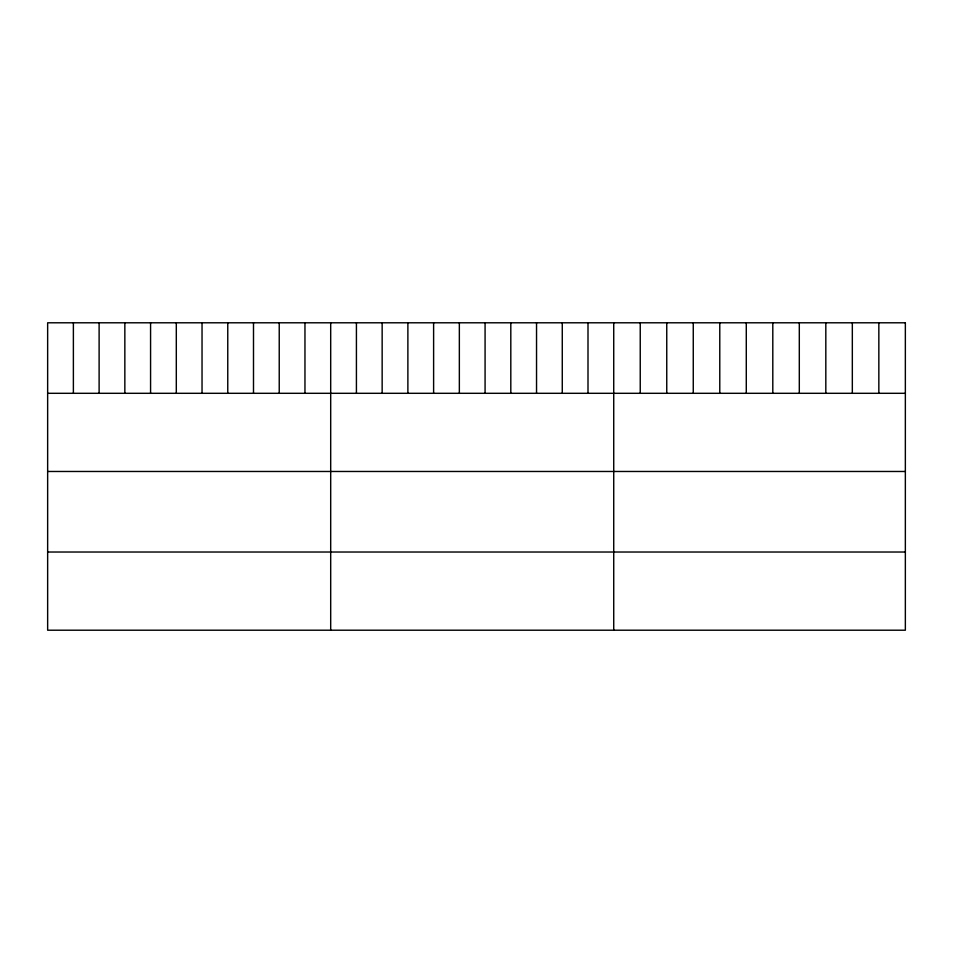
<?xml version="1.0" encoding="UTF-8"?>
<svg xmlns="http://www.w3.org/2000/svg" width="953" height="953" viewBox="0 0 953 953"><rect width="100%" height="100%" fill="white"/><g stroke="black" fill="none" stroke-linecap="round" stroke-linejoin="round"><path stroke-width="1.43" d="M47.65 393.303L905.35 393.303M47.65 471.473L905.35 471.473M47.65 552.025L905.35 552.025M878.845 322.793L878.845 393.303M852.327 322.793L852.327 393.303M825.822 322.793L825.822 393.303M799.305 322.793L799.305 393.303M772.8 322.793L772.8 393.303M746.282 322.793L746.282 393.303M719.777 322.793L719.777 393.303M693.26 322.793L693.26 393.303M666.755 322.793L666.755 393.303M640.237 322.793L640.237 393.303M613.732 322.793L613.732 630.207M588.001 322.793L588.001 393.303M562.27 322.793L562.27 393.303M536.539 322.793L536.539 393.303M510.808 322.793L510.808 393.303M485.077 322.793L485.077 393.303M459.346 322.793L459.346 393.303M433.615 322.793L433.615 393.303M407.884 322.793L407.884 393.303M382.153 322.793L382.153 393.303M356.422 322.793L356.422 393.303M330.691 322.793L330.691 630.207M304.96 322.793L304.96 393.303M279.229 322.793L279.229 393.303M253.498 322.793L253.498 393.303M227.767 322.793L227.767 393.303M202.036 322.793L202.036 393.303M176.305 322.793L176.305 393.303M150.574 322.793L150.574 393.303M124.843 322.793L124.843 393.303M99.112 322.793L99.112 393.303M73.381 322.793L73.381 393.303M905.35 322.793L47.65 322.793L47.65 630.207L905.35 630.207L905.35 322.793"/></g></svg>
